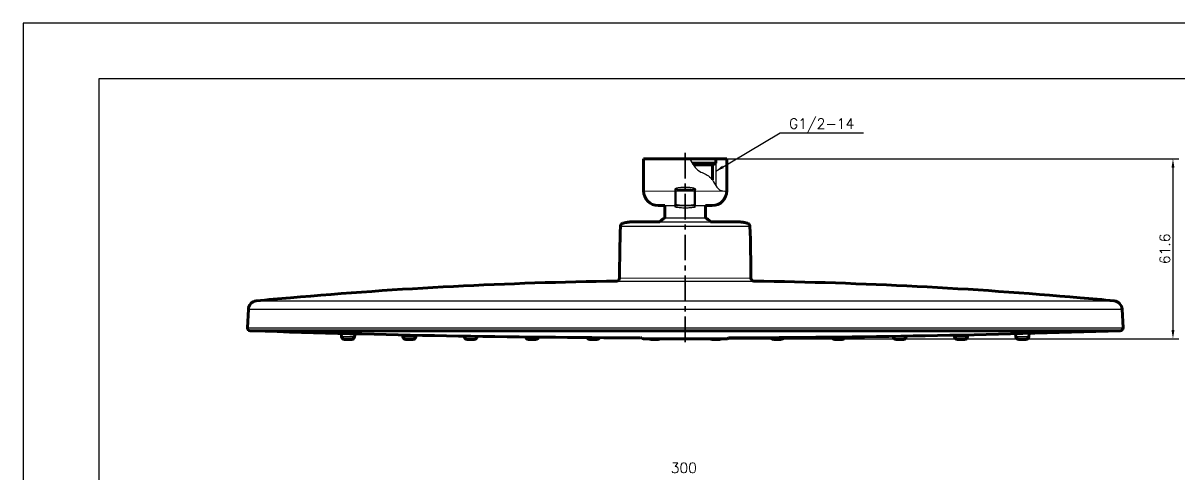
# Model space of a CAD drawing. Extents: x 60870 to 61464, y -29263 to -28843.
# Drawn here: x 60870 to 61266, y -28997.8 to -28843.5 of the extents above; entities that cross this region are included whole.
import ezdxf
from ezdxf.enums import TextEntityAlignment as Align

# ---------------------------------------------------------------- set-up
doc = ezdxf.new("R2010")
doc.units = 0
doc.header["$LTSCALE"] = 7
doc.header["$MEASUREMENT"] = 0
doc.linetypes.add('CENTER', pattern=[2, 1.25, -0.25, 0.25, -0.25])
doc.layers.get('0').update_dxf_attribs({"color": 2, "linetype": 'CONTINUOUS'})
for name, color, linetype in [('1', 1, 'CENTER'), ('DIM', 2, 'CONTINUOUS'), ('DWG', 7, 'CONTINUOUS'), ('TXT', 4, 'CONTINUOUS')]:
    doc.layers.add(name, color=color, linetype=linetype)
doc.styles.add('GHS', font='ROMANS.shx', dxfattribs={"bigfont": 'GHS.shx'})

# ---------------------------------------------------------------- blocks, each defined once
blk = doc.blocks.new('BORDER')
for p, q in [((1, 1), (0, 1)), ((0, 1), (0, 0))]:
    blk.add_line(p, q)

msp = doc.modelspace()

# ---------------------------------------------------------------- linework, layer by layer
at = {"color": 7, "linetype": 'Continuous'}
for p, q in [((61093.37, -28900.47), (61093.37, -28905.65)), ((61093.68, -28900.47), (61093.37, -28900.47)), ((61093.68, -28900.47), (61093.68, -28905.65)), ((61100.08, -28905.65), (61100.08, -28900.47)), ((61100.39, -28900.47), (61100.08, -28900.47)), ((61100.39, -28905.65), (61100.39, -28900.47)), ((61093.68, -28905.65), (61093.52, -28906.52)), ((61100.23, -28906.52), (61100.08, -28905.65))]:
    msp.add_line(p, q, dxfattribs=at)
for points, start_tangent, end_tangent in [([(61093.37, -28900.47), (61093.39, -28900.35), (61093.43, -28900.24), (61093.51, -28900.15), (61093.61, -28900.09), (61093.71, -28900.03), (61093.82, -28899.99), (61094.04, -28899.92), (61094.27, -28899.87), (61094.5, -28899.82), (61094.73, -28899.78), (61094.97, -28899.74), (61095.44, -28899.68), (61095.92, -28899.64), (61096.4, -28899.62), (61096.88, -28899.61), (61097.36, -28899.62), (61097.84, -28899.64), (61098.32, -28899.68), (61098.79, -28899.74), (61099.03, -28899.78), (61099.26, -28899.82), (61099.49, -28899.87), (61099.72, -28899.92), (61099.94, -28899.99), (61100.05, -28900.03), (61100.15, -28900.09), (61100.25, -28900.15), (61100.32, -28900.24), (61100.37, -28900.35), (61100.39, -28900.47)], (-0.000243, 1), (0.000061, -1)), ([(61093.68, -28900.47), (61093.66, -28900.42), (61093.65, -28900.4), (61093.65, -28900.37), (61093.66, -28900.36), (61093.67, -28900.36), (61093.68, -28900.35), (61093.7, -28900.35), (61093.72, -28900.35), (61093.75, -28900.35), (61093.8, -28900.36), (61093.85, -28900.36), (61093.95, -28900.37), (61094.05, -28900.38), (61094.16, -28900.38), (61094.26, -28900.39), (61094.36, -28900.39), (61094.46, -28900.39), (61094.57, -28900.39), (61094.77, -28900.39), (61094.98, -28900.39), (61095.18, -28900.38), (61095.59, -28900.38), (61096, -28900.37), (61096.41, -28900.36), (61096.83, -28900.36), (61097.24, -28900.36), (61097.65, -28900.36), (61098.06, -28900.37), (61098.26, -28900.38), (61098.47, -28900.38), (61098.67, -28900.39), (61098.88, -28900.39), (61099.08, -28900.39), (61099.29, -28900.39), (61099.39, -28900.39), (61099.49, -28900.39), (61099.6, -28900.38), (61099.7, -28900.38), (61099.8, -28900.37), (61099.9, -28900.36), (61099.95, -28900.36), (61100.01, -28900.35), (61100.03, -28900.35), (61100.06, -28900.35), (61100.08, -28900.35), (61100.1, -28900.37)], (-0.48559, 0.874187), (0.517073, -0.855941)), ([(61100.08, -28900.47), (61099.89, -28900.54), (61099.7, -28900.59), (61099.3, -28900.66), (61098.9, -28900.7), (61098.49, -28900.72), (61098.09, -28900.72), (61097.69, -28900.73), (61096.88, -28900.73), (61096.07, -28900.73), (61095.67, -28900.72), (61095.26, -28900.72), (61094.86, -28900.7), (61094.46, -28900.66), (61094.06, -28900.59), (61093.87, -28900.54), (61093.68, -28900.47)], (-0.900077, -0.43573), (-0.90008, 0.435725)), ([(61100.1, -28900.37), (61100.11, -28900.4), (61100.1, -28900.42), (61100.08, -28900.47)], (0.517073, -0.855941), (-0.489545, -0.871978)), ([(61093.52, -28906.52), (61093.46, -28906.36), (61093.41, -28906.15), (61093.38, -28905.91), (61093.37, -28905.65)], (-0.466996, 0.884259), (0, 1)), ([(61100.08, -28905.65), (61098.49, -28905.87), (61096.88, -28905.94), (61095.27, -28905.87), (61093.68, -28905.65)], (-0.984857, -0.17337), (-0.984858, 0.173366)), ([(61100.23, -28906.52), (61100.3, -28906.36), (61100.34, -28906.15), (61100.37, -28905.91), (61100.39, -28905.65)], (0.466996, 0.884259), (0, 1)), ([(61100.23, -28906.52), (61098.56, -28906.73), (61096.88, -28906.81), (61095.2, -28906.73), (61093.52, -28906.52)], (-0.986059, -0.166396), (-0.98606, 0.166393))]:
    msp.add_spline(points, degree=3, dxfattribs=dict(at, start_tangent=start_tangent, end_tangent=end_tangent))
at = {"layer": '1', "color": 7, "linetype": 'Continuous', "lineweight": 70}
for p, q in [((61082.64, -28900.94), (61082.64, -28889.94)), ((61082.64, -28889.94), (61086.38, -28889.94)), ((61086.38, -28889.94), (61107.38, -28889.94)), ((61107.38, -28891.44), (61107.38, -28889.94)), ((61107.38, -28889.94), (61111.12, -28889.94)), ((61111.12, -28889.94), (61111.12, -28900.94)), ((61099.3, -28891.44), (61107.38, -28891.44)), ((61099.69, -28892.05), (61106.19, -28892.05)), ((61106.19, -28892.05), (61107.38, -28891.44)), ((61106.19, -28897.19), (61106.19, -28892.05)), ((61089.88, -28905.94), (61087.64, -28905.94)), ((61089.88, -28910.13), (61089.88, -28905.94)), ((61089.88, -28910.13), (61089.88, -28905.94)), ((61106.12, -28905.94), (61103.88, -28905.94)), ((61103.88, -28905.94), (61103.88, -28910.13)), ((61103.88, -28905.94), (61103.88, -28910.13)), ((61088.2, -28911.48), (61079.57, -28911.48)), ((61114.19, -28911.48), (61105.55, -28911.48)), ((60946.88, -28947.76), (60947.21, -28941.4)), ((61246.54, -28941.4), (61246.88, -28947.76)), ((60948.84, -28948.85), (61244.92, -28948.85)), ((60979, -28949.74), (60979.16, -28950.92)), ((60982.61, -28951.78), (60980.15, -28951.78)), ((60983.6, -28950.92), (60983.75, -28949.86)), ((61000.07, -28950.24), (61000.16, -28950.92)), ((61003.61, -28951.78), (61001.15, -28951.78)), ((61004.6, -28950.92), (61004.68, -28950.34)), ((61021.12, -28950.64), (61021.16, -28950.92)), ((61024.61, -28951.78), (61022.15, -28951.78)), ((61025.6, -28950.92), (61025.63, -28950.72)), ((61045.61, -28951.78), (61043.15, -28951.78)), ((61066.61, -28951.78), (61064.15, -28951.78)), ((61087.61, -28951.78), (61085.15, -28951.78)), ((61106.15, -28951.78), (61108.61, -28951.78)), ((61127.15, -28951.78), (61129.61, -28951.78)), ((61148.15, -28951.78), (61150.61, -28951.78)), ((61168.13, -28950.72), (61168.16, -28950.92)), ((61169.15, -28951.78), (61171.61, -28951.78)), ((61172.6, -28950.92), (61172.64, -28950.64)), ((61189.07, -28950.34), (61189.16, -28950.92)), ((61190.15, -28951.78), (61192.61, -28951.78)), ((61193.6, -28950.92), (61193.69, -28950.24)), ((61210.01, -28949.86), (61210.16, -28950.92)), ((61211.15, -28951.78), (61213.61, -28951.78)), ((61214.6, -28950.92), (61214.76, -28949.74))]:
    msp.add_line(p, q, dxfattribs=at)
at = {"layer": '1', "color": 1, "linetype": 'CENTER', "lineweight": 35}
msp.add_line((61096.88, -28887.94), (61096.88, -28953.58), dxfattribs=at)
at = {"layer": '1', "color": 3, "linetype": 'Continuous', "lineweight": 35}
for p, q in [((60983.6, -28950.92), (60979.16, -28950.92)), ((61004.6, -28950.92), (61000.16, -28950.92)), ((61025.6, -28950.92), (61021.16, -28950.92)), ((61168.16, -28950.92), (61172.6, -28950.92)), ((61189.16, -28950.92), (61193.6, -28950.92)), ((61210.16, -28950.92), (61214.6, -28950.92))]:
    msp.add_line(p, q, dxfattribs=at)
at = {"layer": '1', "color": 7, "linetype": 'Continuous', "lineweight": 70}
for centre, radius, start, end in [((61087.64, -28900.94), 5, 180, 270), ((61106.12, -28900.94), 5, 270, 0), ((61676.79, -28932.48), 602.42, 178.14195, 179.83785), ((61075.69, -28912.98), 1, 105.4216, 178.142), ((61079.39, -28926.37), 14.89, 99.8851, 105.4216), ((61096.88, -28920.48), 12.5, 124.0558, 133.9455), ((61096.88, -28920.48), 12.5, 46.0545, 55.9442), ((61114.37, -28926.37), 14.89, 74.5784, 80.1149), ((61118.06, -28912.98), 1, 1.858, 74.5784), ((60516.96, -28932.48), 602.42, 0.16215, 1.85805), ((61096.88, -30483.78), 1552.18, 90.86691, 94.99971), ((61073.38, -28930.78), 1, 270.8669, 359.8379), ((61120.38, -28930.78), 1, 180.1621, 269.1331), ((61096.88, -30483.78), 1552.18, 85.00029, 89.13309), ((61096.88, -30483.78), 1552.18, 94.99971, 95.43258), ((61096.88, -30483.78), 1552.18, 84.56742, 85.00029), ((60950.21, -28941.56), 3, 95.4326, 177), ((61243.55, -28941.56), 3, 3, 84.5674), ((60947.88, -28947.82), 1, 177, 268.104), ((61096.88, -24446.87), 4504.41, 268.10398, 268.11658), ((61096.88, -24446.87), 4504.41, 268.11658, 269.80315), ((61096.88, -24446.87), 4504.41, 270.19685, 271.89602), ((61096.88, -24446.87), 4504.41, 271.88342, 271.89602), ((61245.88, -28947.82), 1, 271.896, 3), ((60980.15, -28950.78), 1, 187.9696, 270), ((60982.61, -28950.78), 1, 270, 352.0304), ((61001.15, -28950.78), 1, 187.9696, 270), ((61003.61, -28950.78), 1, 270, 352.0304), ((61022.15, -28950.78), 1, 187.9696, 270), ((61024.61, -28950.78), 1, 270, 352.0304), ((61043.15, -28950.78), 1, 189.6525, 270), ((61045.61, -28950.78), 1, 270, 347.3367), ((61064.15, -28950.78), 1, 201.9789, 270), ((61066.61, -28950.78), 1, 270, 336.0498), ((61081.4, -28950.76), 0.5, 269.8031, 270), ((61082.54, -28951.06), 0.5, 203.1089, 269.8176), ((61096.88, -24446.87), 4504.71, 269.81761, 270.18239), ((61085.15, -28950.78), 1, 231.5418, 270), ((61087.61, -28950.78), 1, 270, 307.6584), ((61106.15, -28950.78), 1, 232.3416, 270), ((61108.61, -28950.78), 1, 270, 308.4582), ((61111.22, -28951.06), 0.5, 270.1824, 336.8915), ((61112.35, -28950.76), 0.5, 263.1793, 270.1969), ((61127.15, -28950.78), 1, 203.8515, 270), ((61129.61, -28950.78), 1, 270, 338.0211), ((61148.15, -28950.78), 1, 192.6633, 270), ((61150.61, -28950.78), 1, 270, 350.3475), ((61169.15, -28950.78), 1, 187.9696, 270), ((61171.61, -28950.78), 1, 270, 352.0304), ((61190.15, -28950.78), 1, 187.9696, 270), ((61192.61, -28950.78), 1, 270, 352.0304), ((61211.15, -28950.78), 1, 187.9696, 270), ((61213.61, -28950.78), 1, 270, 352.0304)]:
    msp.add_arc(centre, radius, start, end, dxfattribs=at)
for points, knots in [([(61076.83, -28911.7), (61076.83, -28911.7), (61076.84, -28911.7), (61076.87, -28911.7), (61076.91, -28911.69), (61076.94, -28911.69), (61076.95, -28911.69), (61076.96, -28911.68), (61076.97, -28911.68), (61076.99, -28911.68), (61077, -28911.68), (61077.05, -28911.67), (61077.12, -28911.66), (61077.2, -28911.65), (61077.27, -28911.64), (61077.3, -28911.64), (61077.35, -28911.63), (61077.37, -28911.63), (61077.45, -28911.62), (61077.56, -28911.61), (61077.74, -28911.58), (61077.88, -28911.57), (61077.96, -28911.56), (61077.98, -28911.56), (61078.02, -28911.56), (61078.07, -28911.55), (61078.12, -28911.55), (61078.23, -28911.54), (61078.38, -28911.53), (61078.54, -28911.52), (61078.66, -28911.51), (61078.7, -28911.51), (61078.76, -28911.5), (61078.78, -28911.5), (61078.82, -28911.5), (61078.93, -28911.5), (61079.11, -28911.49), (61079.35, -28911.48), (61079.5, -28911.48), (61079.57, -28911.48)], [0, 0, 0, 0, 0.0290098, 0.0602593, 0.0915088, 0.0915088, 0.0993212, 0.0993212, 0.1071336, 0.1071336, 0.1227584, 0.1227584, 0.1540079, 0.1852574, 0.1852574, 0.2008822, 0.2008822, 0.2165069, 0.2165069, 0.2477565, 0.279006, 0.3102555, 0.3102555, 0.3180679, 0.3180679, 0.3258803, 0.341505, 0.341505, 0.3727546, 0.4040041, 0.4040041, 0.4196289, 0.4196289, 0.4274412, 0.4274412, 0.4352536, 0.4665032, 0.4977527, 0.5242303, 0.5242303, 0.5242303, 0.5242303]), ([(61114.19, -28911.48), (61114.24, -28911.48), (61114.39, -28911.48), (61114.53, -28911.49), (61114.65, -28911.49), (61114.7, -28911.49), (61114.78, -28911.49), (61114.82, -28911.5), (61114.94, -28911.5), (61115.1, -28911.51), (61115.26, -28911.52), (61115.36, -28911.53), (61115.38, -28911.53), (61115.42, -28911.53), (61115.44, -28911.53), (61115.49, -28911.54), (61115.53, -28911.54), (61115.64, -28911.55), (61115.78, -28911.56), (61115.92, -28911.58), (61116.01, -28911.59), (61116.05, -28911.59), (61116.11, -28911.6), (61116.14, -28911.6), (61116.23, -28911.61), (61116.34, -28911.62), (61116.49, -28911.64), (61116.58, -28911.65), (61116.64, -28911.66), (61116.66, -28911.66), (61116.69, -28911.67), (61116.71, -28911.67), (61116.76, -28911.68), (61116.82, -28911.69), (61116.86, -28911.69), (61116.88, -28911.7), (61116.89, -28911.7), (61116.9, -28911.7), (61116.91, -28911.7), (61116.92, -28911.7), (61116.93, -28911.7), (61116.93, -28911.7), (61116.93, -28911.7)], [0.4761695, 0.4761695, 0.4761695, 0.4761695, 0.4981994, 0.5294479, 0.5294479, 0.5450721, 0.5450721, 0.5606964, 0.5606964, 0.5919448, 0.6231933, 0.6231933, 0.6310055, 0.6310055, 0.6388176, 0.6388176, 0.6544418, 0.6544418, 0.6856903, 0.7169388, 0.7169388, 0.732563, 0.732563, 0.7481873, 0.7481873, 0.7794358, 0.8106842, 0.8419327, 0.8419327, 0.857557, 0.857557, 0.8731812, 0.8731812, 0.9044297, 0.9356782, 0.9356782, 0.9513024, 0.9513024, 0.9669267, 0.9669267, 0.9981751, 1, 1, 1, 1]), ([(61082.03, -28951.25), (61081.96, -28951.25), (61081.81, -28951.25), (61081.69, -28951.25), (61081.63, -28951.25), (61081.63, -28951.25), (61081.62, -28951.25)], [0, 0, 0, 0, 0.447952, 0.92988, 0.92988, 1, 1, 1, 1]), ([(61111.75, -28951.25), (61111.98, -28951.25), (61112.23, -28951.25), (61112.33, -28951.25), (61112.34, -28951.25), (61112.32, -28951.25), (61112.31, -28951.25), (61112.3, -28951.25), (61112.3, -28951.25)], [0, 0, 0, 0, 0.59478, 0.899874, 0.966474, 0.987174, 0.998893, 1, 1, 1, 1])]:
    msp.add_open_spline(points, degree=3, knots=knots, dxfattribs=at)
for points in [[(61230.99, -28937.4), (61230.99, -28937.4), (61230.99, -28937.4), (61230.99, -28937.4)], [(61244.92, -28948.85), (61244.92, -28948.85), (61244.92, -28948.85), (61244.92, -28948.85)]]:
    msp.add_open_spline(points, degree=3, dxfattribs=at)
at = {"layer": 'DIM'}
for p, q in [((61107.38, -28894.14), (61129.46, -28881.04)), ((61129.46, -28881.04), (61157.91, -28881.04)), ((61097.83, -28889.94), (61265.99, -28889.94)), ((61107.38, -28891.44), (61107.38, -28899.1)), ((61263.99, -28892.94), (61263.99, -28948.58)), ((61097.88, -28951.58), (61265.99, -28951.58))]:
    msp.add_line(p, q, dxfattribs=at)
msp.add_open_spline([(61098.47, -28889.94), (61099.36, -28891.64), (61100.97, -28894.45), (61106.22, -28895.68), (61107.58, -28900.77), (61110.17, -28901.04), (61111.12, -28900.96)], degree=3, knots=[0.587157, 0.587157, 0.587157, 0.587157, 6.021034, 9.95384, 15.528586, 18.289406, 18.289406, 18.289406, 18.289406], dxfattribs=at)
for points in [[(61263.49, -28892.94), (61264.49, -28892.94), (61263.99, -28889.94)], [(61107.38, -28894.14), (61110.04, -28893.14), (61109.53, -28892.29)], [(61263.49, -28948.58), (61264.49, -28948.58), (61263.99, -28951.58)]]:
    msp.add_solid(points, dxfattribs=at)
at = {"layer": 'DWG'}
for p, q in [((61082.64, -28900.94), (61111.12, -28900.96)), ((61089.88, -28905.94), (61103.88, -28905.94)), ((61074.69, -28912.95), (61119.06, -28912.95)), ((61078.2, -28911.54), (61115.56, -28911.54)), ((61089.88, -28910.13), (61103.88, -28910.13)), ((61073.39, -28931.78), (61120.36, -28931.78)), ((61074.38, -28930.78), (61119.38, -28930.64)), ((60947.21, -28941.4), (61246.54, -28941.4)), ((60949.93, -28938.57), (61243.83, -28938.57)), ((60946.88, -28947.82), (61246.88, -28947.82)), ((60947.85, -28948.82), (61245.91, -28948.82)), ((61081.4, -28951.26), (61112.35, -28951.26))]:
    msp.add_line(p, q, dxfattribs=at)
at = {"layer": 'TXT', "color": 4}
for p, q in [((60896.04, -28862.48), (61450.04, -28862.48)), ((60896.04, -29252.48), (60896.04, -28862.48))]:
    msp.add_line(p, q, dxfattribs=at)

# ---------------------------------------------------------------- block references
at = {"xscale": 594, "yscale": 420, "zscale": 594}
msp.add_blockref('BORDER', (60870.04, -29263.48), dxfattribs=at)

# ---------------------------------------------------------------- texts
at = {"layer": 'DIM', "style": 'GHS'}
msp.add_text('G1/2-14', height=3.5, dxfattribs=at).set_placement((61132.46, -28879.64))
msp.add_text('300', height=3.5, dxfattribs=at).set_placement((61096.41, -28997.51), align=Align.CENTER)
at = {"layer": 'DIM', "insert": (61261.24, -28920.76), "char_height": 3.5, "attachment_point": 5, "rotation": 90, "style": 'GHS'}
msp.add_mtext('\\A1;61.6', dxfattribs=at)

doc.saveas('drawing.dxf')
